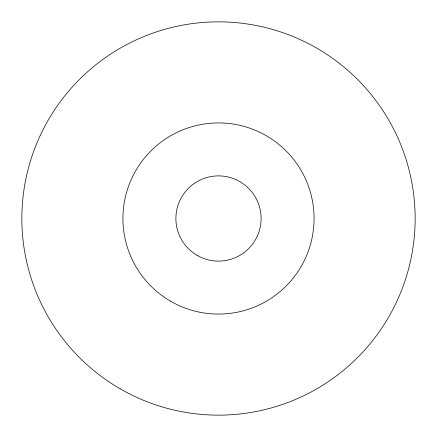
<?xml version="1.0" encoding="UTF-8"?>
<svg xmlns="http://www.w3.org/2000/svg" width="437" height="437" viewBox="0 0 437 437"><rect width="100%" height="100%" fill="white"/><g stroke="black" fill="none" stroke-linecap="round" stroke-linejoin="round"><path stroke-width="0.66" d="M120.175 388.804A196.65 196.65 0 0 0 415.15 218.5A196.65 196.65 0 0 0 120.175 48.196A196.65 196.65 0 0 0 120.175 388.804M170.714 301.268A95.572 95.572 0 0 0 314.072 218.5A95.572 95.572 0 0 0 170.714 135.732A95.572 95.572 0 0 0 170.714 301.268M197.196 255.399A42.608 42.608 0 0 0 261.108 218.5A42.608 42.608 0 0 0 197.196 181.601A42.608 42.608 0 0 0 197.196 255.399"/></g></svg>
